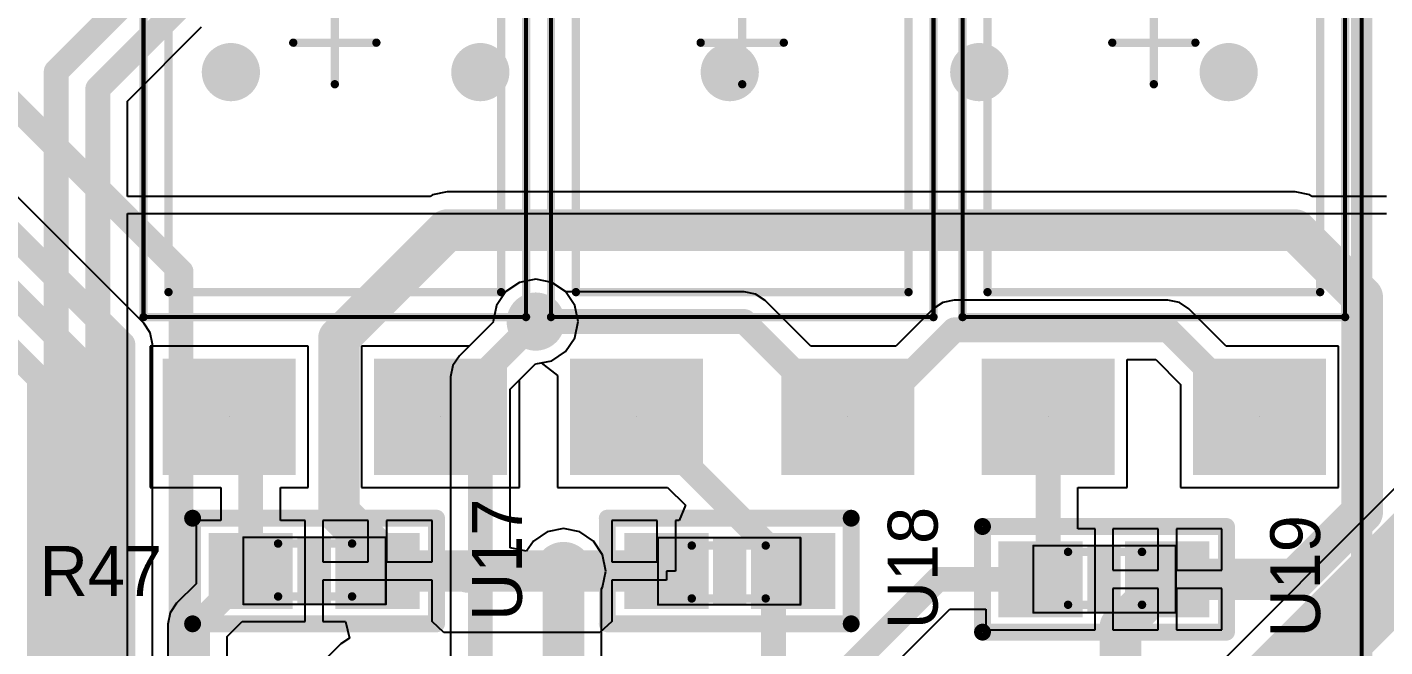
# Model space of a CAD drawing. Header units: millimetres. Extents: x 59 to 152, y 30 to 146.
# Drawn here: x 71.55 to 87.88, y 91.09 to 98.54 of the extents above; entities that cross this region are included whole.
import ezdxf

# ---------------------------------------------------------------- set-up
doc = ezdxf.new("R2010")
doc.units = ezdxf.units.MM
for name, color, linetype in [('BottomLayer', 5, 'Continuous'), ('BottomSolder', 6, 'Continuous'), ('Mechanical1', 6, 'Continuous'), ('Mechanical13', 56, 'Continuous'), ('Mechanical15', 56, 'Continuous'), ('Mechanical16', 56, 'Continuous'), ('Mechanical2', 216, 'Continuous'), ('Mechanical6', 56, 'Continuous'), ('MultiLayer', 9, 'Continuous'), ('PadHoleLayer', 156, 'Continuous'), ('TopLayer', 1, 'Continuous'), ('TopOverlay', 2, 'Continuous'), ('TopPaste', 8, 'Continuous'), ('TopSolder', 216, 'Continuous'), ('ViaHoleLayer', 16, 'Continuous')]:
    doc.layers.add(name, color=color, linetype=linetype)

# ---------------------------------------------------------------- blocks, each defined once
blk = doc.blocks.new('S______RTE24024_241')
at = {"layer": 'Mechanical1', "const_width": 0.05}
blk.add_lwpolyline([(15.2, -6.25), (-15.2, -6.25)], dxfattribs=at)
at = {"layer": 'Mechanical15', "const_width": 0.05}
blk.add_lwpolyline([(15.2, -6.25), (-15.2, -6.25)], dxfattribs=at)
at = {"layer": 'Mechanical2', "const_width": 0.05}
blk.add_lwpolyline([(15.2, -6.25), (-15.2, -6.25)], dxfattribs=at)
at = {"layer": 'TopOverlay', "const_width": 0.254}
blk.add_lwpolyline([(15.2, -6.25), (-15.2, -6.25)], dxfattribs=at)
blk = doc.blocks.new('R0603_298')
at = {"layer": 'Mechanical16'}
for points, const_width in [([(-0.85, -0.4), (-0.85, 0.406)], 0.0254), ([(-0.85, 0.406), (0.864, 0.406)], 0.0254), ([(-0.432, 0.33), (0.457, 0.33)], 0.102), ([(0.864, -0.4), (0.864, 0.406)], 0.0254), ([(-0.432, -0.306), (0.457, -0.306)], 0.102), ([(-0.85, -0.4), (0.864, -0.4)], 0.0254)]:
    blk.add_lwpolyline(points, dxfattribs=dict(at, const_width=const_width))
for points, const_width in [([(-0.856, 0.406, 1), (-0.844, 0.406, 1)], 0.0127), ([(-0.856, 0.406, 1), (-0.844, 0.406, 1)], 0.0127), ([(-0.457, 0.33, 1), (-0.407, 0.33, 1)], 0.0508), ([(0.432, 0.33, 1), (0.483, 0.33, 1)], 0.0508), ([(0.857, 0.406, 1), (0.87, 0.406, 1)], 0.0127), ([(0.857, 0.406, 1), (0.87, 0.406, 1)], 0.0127), ([(-0.457, -0.306, 1), (-0.407, -0.306, 1)], 0.0508), ([(0.432, -0.306, 1), (0.483, -0.306, 1)], 0.0508), ([(-0.856, -0.4, 1), (-0.844, -0.4, 1)], 0.0127), ([(-0.856, -0.4, 1), (-0.844, -0.4, 1)], 0.0127), ([(0.857, -0.4, 1), (0.87, -0.4, 1)], 0.0127), ([(0.857, -0.4, 1), (0.87, -0.4, 1)], 0.0127)]:
    blk.add_lwpolyline(points, format="xyb", close=True, dxfattribs=dict(at, const_width=const_width))
for points in [[(-0.838, -0.4), (-0.432, -0.4), (-0.838, 0.406), (-0.432, 0.406)], [(0.432, -0.4), (0.838, -0.4), (0.432, 0.406), (0.838, 0.406)]]:
    blk.add_solid(points, dxfattribs=at)
at = {"layer": 'Mechanical6'}
blk.add_solid([(-0.2, -0.4), (0.203, -0.4), (-0.2, 0.406), (0.203, 0.406)], dxfattribs=at)
at = {"layer": 'TopLayer'}
for points in [[(-1.219, -0.406), (-0.305, -0.406), (-1.219, 0.406), (-0.305, 0.406)], [(0.305, -0.406), (1.219, -0.406), (0.305, 0.406), (1.219, 0.406)]]:
    blk.add_solid(points, dxfattribs=at)
at = {"layer": 'TopOverlay', "const_width": 0.203}
for points in [[(-1.46, -0.635), (-1.46, 0.635)], [(-1.46, 0.635), (1.473, 0.635)], [(1.473, -0.635), (1.473, 0.635)], [(-1.46, -0.635), (1.473, -0.635)]]:
    blk.add_lwpolyline(points, dxfattribs=at)
at = {"layer": 'TopOverlay', "const_width": 0.102}
for points in [[(-1.511, 0.635, 1), (-1.41, 0.635, 1)], [(-1.511, 0.635, 1), (-1.41, 0.635, 1)], [(1.422, 0.635, 1), (1.524, 0.635, 1)], [(1.422, 0.635, 1), (1.524, 0.635, 1)], [(-1.511, -0.635, 1), (-1.41, -0.635, 1)], [(-1.511, -0.635, 1), (-1.41, -0.635, 1)], [(1.422, -0.635, 1), (1.524, -0.635, 1)], [(1.422, -0.635, 1), (1.524, -0.635, 1)]]:
    blk.add_lwpolyline(points, format="xyb", close=True, dxfattribs=at)
at = {"layer": 'TopPaste'}
for points in [[(-1.219, -0.406), (-0.305, -0.406), (-1.219, 0.406), (-0.305, 0.406)], [(0.305, -0.406), (1.219, -0.406), (0.305, 0.406), (1.219, 0.406)]]:
    blk.add_solid(points, dxfattribs=at)
at = {"layer": 'TopSolder'}
for points in [[(-1.269, -0.456), (-0.255, -0.456), (-1.269, 0.456), (-0.255, 0.456)], [(0.255, -0.456), (1.269, -0.456), (0.255, 0.456), (1.269, 0.456)]]:
    blk.add_solid(points, dxfattribs=at)
blk = doc.blocks.new('R0603_299')
at = {"layer": 'Mechanical16'}
for points, const_width in [([(-0.85, 0.406), (-0.85, -0.4)], 0.0254), ([(0.864, 0.406), (-0.85, 0.406)], 0.0254), ([(0.457, 0.33), (-0.432, 0.33)], 0.102), ([(0.864, 0.406), (0.864, -0.4)], 0.0254), ([(0.457, -0.306), (-0.432, -0.306)], 0.102), ([(0.864, -0.4), (-0.85, -0.4)], 0.0254)]:
    blk.add_lwpolyline(points, dxfattribs=dict(at, const_width=const_width))
for points, const_width in [([(-0.856, 0.406, 1), (-0.844, 0.406, 1)], 0.0127), ([(-0.856, 0.406, 1), (-0.844, 0.406, 1)], 0.0127), ([(-0.457, 0.33, 1), (-0.407, 0.33, 1)], 0.0508), ([(0.432, 0.33, 1), (0.483, 0.33, 1)], 0.0508), ([(0.857, 0.406, 1), (0.87, 0.406, 1)], 0.0127), ([(0.857, 0.406, 1), (0.87, 0.406, 1)], 0.0127), ([(-0.457, -0.306, 1), (-0.407, -0.306, 1)], 0.0508), ([(0.432, -0.306, 1), (0.483, -0.306, 1)], 0.0508), ([(-0.856, -0.4, 1), (-0.844, -0.4, 1)], 0.0127), ([(-0.856, -0.4, 1), (-0.844, -0.4, 1)], 0.0127), ([(0.857, -0.4, 1), (0.87, -0.4, 1)], 0.0127), ([(0.857, -0.4, 1), (0.87, -0.4, 1)], 0.0127)]:
    blk.add_lwpolyline(points, format="xyb", close=True, dxfattribs=dict(at, const_width=const_width))
for points in [[(-0.838, -0.4), (-0.432, -0.4), (-0.838, 0.406), (-0.432, 0.406)], [(0.432, -0.4), (0.838, -0.4), (0.432, 0.406), (0.838, 0.406)]]:
    blk.add_solid(points, dxfattribs=at)
at = {"layer": 'Mechanical6'}
blk.add_solid([(-0.2, -0.4), (0.203, -0.4), (-0.2, 0.406), (0.203, 0.406)], dxfattribs=at)
at = {"layer": 'TopLayer'}
for points in [[(-1.219, -0.406), (-0.305, -0.406), (-1.219, 0.406), (-0.305, 0.406)], [(0.305, -0.406), (1.219, -0.406), (0.305, 0.406), (1.219, 0.406)]]:
    blk.add_solid(points, dxfattribs=at)
at = {"layer": 'TopOverlay', "const_width": 0.203}
for points in [[(-1.46, 0.635), (-1.46, -0.635)], [(1.473, 0.635), (-1.46, 0.635)], [(1.473, 0.635), (1.473, -0.635)], [(1.473, -0.635), (-1.46, -0.635)]]:
    blk.add_lwpolyline(points, dxfattribs=at)
at = {"layer": 'TopOverlay', "const_width": 0.102}
for points in [[(-1.511, 0.635, 1), (-1.41, 0.635, 1)], [(-1.511, 0.635, 1), (-1.41, 0.635, 1)], [(1.422, 0.635, 1), (1.524, 0.635, 1)], [(1.422, 0.635, 1), (1.524, 0.635, 1)], [(-1.511, -0.635, 1), (-1.41, -0.635, 1)], [(-1.511, -0.635, 1), (-1.41, -0.635, 1)], [(1.422, -0.635, 1), (1.524, -0.635, 1)], [(1.422, -0.635, 1), (1.524, -0.635, 1)]]:
    blk.add_lwpolyline(points, format="xyb", close=True, dxfattribs=at)
at = {"layer": 'TopPaste'}
for points in [[(-1.219, -0.406), (-0.305, -0.406), (-1.219, 0.406), (-0.305, 0.406)], [(0.305, -0.406), (1.219, -0.406), (0.305, 0.406), (1.219, 0.406)]]:
    blk.add_solid(points, dxfattribs=at)
at = {"layer": 'TopSolder'}
for points in [[(-1.269, -0.456), (-0.255, -0.456), (-1.269, 0.456), (-0.255, 0.456)], [(0.255, -0.456), (1.269, -0.456), (0.255, 0.456), (1.269, 0.456)]]:
    blk.add_solid(points, dxfattribs=at)
blk = doc.blocks.new('R0603_300')
at = {"layer": 'Mechanical16'}
for points, const_width in [([(-0.85, -0.4), (-0.85, 0.406)], 0.0254), ([(-0.85, 0.406), (0.864, 0.406)], 0.0254), ([(-0.432, 0.33), (0.457, 0.33)], 0.102), ([(0.864, -0.4), (0.864, 0.406)], 0.0254), ([(-0.432, -0.306), (0.457, -0.306)], 0.102), ([(-0.85, -0.4), (0.864, -0.4)], 0.0254)]:
    blk.add_lwpolyline(points, dxfattribs=dict(at, const_width=const_width))
for points, const_width in [([(-0.856, 0.406, 1), (-0.844, 0.406, 1)], 0.0127), ([(-0.856, 0.406, 1), (-0.844, 0.406, 1)], 0.0127), ([(-0.457, 0.33, 1), (-0.407, 0.33, 1)], 0.0508), ([(0.432, 0.33, 1), (0.483, 0.33, 1)], 0.0508), ([(0.857, 0.406, 1), (0.87, 0.406, 1)], 0.0127), ([(0.857, 0.406, 1), (0.87, 0.406, 1)], 0.0127), ([(-0.457, -0.306, 1), (-0.407, -0.306, 1)], 0.0508), ([(0.432, -0.306, 1), (0.483, -0.306, 1)], 0.0508), ([(-0.856, -0.4, 1), (-0.844, -0.4, 1)], 0.0127), ([(-0.856, -0.4, 1), (-0.844, -0.4, 1)], 0.0127), ([(0.857, -0.4, 1), (0.87, -0.4, 1)], 0.0127), ([(0.857, -0.4, 1), (0.87, -0.4, 1)], 0.0127)]:
    blk.add_lwpolyline(points, format="xyb", close=True, dxfattribs=dict(at, const_width=const_width))
for points in [[(-0.838, -0.4), (-0.432, -0.4), (-0.838, 0.406), (-0.432, 0.406)], [(0.432, -0.4), (0.838, -0.4), (0.432, 0.406), (0.838, 0.406)]]:
    blk.add_solid(points, dxfattribs=at)
at = {"layer": 'Mechanical6'}
blk.add_solid([(-0.2, -0.4), (0.203, -0.4), (-0.2, 0.406), (0.203, 0.406)], dxfattribs=at)
at = {"layer": 'TopLayer'}
for points in [[(-1.219, -0.406), (-0.305, -0.406), (-1.219, 0.406), (-0.305, 0.406)], [(0.305, -0.406), (1.219, -0.406), (0.305, 0.406), (1.219, 0.406)]]:
    blk.add_solid(points, dxfattribs=at)
at = {"layer": 'TopOverlay', "const_width": 0.203}
for points in [[(-1.46, -0.635), (-1.46, 0.635)], [(-1.46, 0.635), (1.473, 0.635)], [(1.473, -0.635), (1.473, 0.635)], [(-1.46, -0.635), (1.473, -0.635)]]:
    blk.add_lwpolyline(points, dxfattribs=at)
at = {"layer": 'TopOverlay', "const_width": 0.102}
for points in [[(-1.511, 0.635, 1), (-1.41, 0.635, 1)], [(-1.511, 0.635, 1), (-1.41, 0.635, 1)], [(1.422, 0.635, 1), (1.524, 0.635, 1)], [(1.422, 0.635, 1), (1.524, 0.635, 1)], [(-1.511, -0.635, 1), (-1.41, -0.635, 1)], [(-1.511, -0.635, 1), (-1.41, -0.635, 1)], [(1.422, -0.635, 1), (1.524, -0.635, 1)], [(1.422, -0.635, 1), (1.524, -0.635, 1)]]:
    blk.add_lwpolyline(points, format="xyb", close=True, dxfattribs=at)
at = {"layer": 'TopPaste'}
for points in [[(-1.219, -0.406), (-0.305, -0.406), (-1.219, 0.406), (-0.305, 0.406)], [(0.305, -0.406), (1.219, -0.406), (0.305, 0.406), (1.219, 0.406)]]:
    blk.add_solid(points, dxfattribs=at)
at = {"layer": 'TopSolder'}
for points in [[(-1.269, -0.456), (-0.255, -0.456), (-1.269, 0.456), (-0.255, 0.456)], [(0.255, -0.456), (1.269, -0.456), (0.255, 0.456), (1.269, 0.456)]]:
    blk.add_solid(points, dxfattribs=at)
blk = doc.blocks.new('LTV_816S_318')
at = {"layer": 'Mechanical13', "const_width": 0.1}
for points in [[(-2.3, 3.3), (-2.3, -3.3)], [(2.3, 3.3), (-2.3, 3.3)], [(2.3, 3.3), (2.3, -3.3)], [(2.3, -3.3), (-2.3, -3.3)]]:
    blk.add_lwpolyline(points, dxfattribs=at)
at = {"layer": 'Mechanical13', "const_width": 0.05}
for points in [[(-2.325, 3.3, 1), (-2.275, 3.3, 1)], [(-2.325, 3.3, 1), (-2.275, 3.3, 1)], [(2.275, 3.3, 1), (2.325, 3.3, 1)], [(2.275, 3.3, 1), (2.325, 3.3, 1)], [(-2.325, -3.3, 1), (-2.275, -3.3, 1)], [(-2.325, -3.3, 1), (-2.275, -3.3, 1)], [(2.275, -3.3, 1), (2.325, -3.3, 1)], [(2.275, -3.3, 1), (2.325, -3.3, 1)]]:
    blk.add_lwpolyline(points, format="xyb", close=True, dxfattribs=at)
at = {"layer": 'Mechanical15'}
for points, const_width in [([(2.3, 3.3), (-2.3, 3.3)], 0.05), ([(-2.3, 3.3), (-2.3, -3.3)], 0.05), ([(2.3, 3.3), (2.3, -3.3)], 0.05), ([(0, 0.5), (0, -0.5)], 0.1), ([(0.5, 0), (-0.5, 0)], 0.1), ([(2.3, -3.3), (-2.3, -3.3)], 0.05)]:
    blk.add_lwpolyline(points, dxfattribs=dict(at, const_width=const_width))
for points, const_width in [([(-2.312, 3.3, 1), (-2.288, 3.3, 1)], 0.025), ([(-2.312, 3.3, 1), (-2.288, 3.3, 1)], 0.025), ([(2.288, 3.3, 1), (2.312, 3.3, 1)], 0.025), ([(2.288, 3.3, 1), (2.312, 3.3, 1)], 0.025), ([(-0.025, 0.5, 1), (0.025, 0.5, 1)], 0.05), ([(-0.525, 0, 1), (-0.475, 0, 1)], 0.05), ([(0.475, 0, 1), (0.525, 0, 1)], 0.05), ([(-0.025, -0.5, 1), (0.025, -0.5, 1)], 0.05), ([(-2.312, -3.3, 1), (-2.288, -3.3, 1)], 0.025), ([(-2.312, -3.3, 1), (-2.288, -3.3, 1)], 0.025), ([(2.288, -3.3, 1), (2.312, -3.3, 1)], 0.025), ([(2.288, -3.3, 1), (2.312, -3.3, 1)], 0.025)]:
    blk.add_lwpolyline(points, format="xyb", close=True, dxfattribs=dict(at, const_width=const_width))
at = {"layer": 'PadHoleLayer'}
for points in [[(-1.27, 4.5), (-1.27, 4.5, -1), (-1.27, 4.5), (-1.27, 4.5, -1)], [(1.27, 4.5), (1.27, 4.5, -1), (1.27, 4.5), (1.27, 4.5, -1)], [(-1.27, -4.5), (-1.27, -4.5, -1), (-1.27, -4.5), (-1.27, -4.5, -1)], [(1.27, -4.5), (1.27, -4.5, -1), (1.27, -4.5), (1.27, -4.5, -1)]]:
    blk.add_lwpolyline(points, format="xyb", close=True, dxfattribs=at)
at = {"layer": 'TopLayer'}
for points in [[(-2.02, 3.85), (-0.52, 3.85), (-2.02, 5.15), (-0.52, 5.15)], [(0.52, 3.85), (2.02, 3.85), (0.52, 5.15), (2.02, 5.15)], [(-2.02, -5.15), (-0.52, -5.15), (-2.02, -3.85), (-0.52, -3.85)], [(0.52, -5.15), (2.02, -5.15), (0.52, -3.85), (2.02, -3.85)]]:
    blk.add_solid(points, dxfattribs=at)
at = {"layer": 'TopOverlay', "const_width": 0.1}
for points in [[(2, 3), (-2, 3)], [(-2, 3), (-2, -3)], [(2, 3), (2, -3)], [(2, -3), (-2, -3)]]:
    blk.add_lwpolyline(points, dxfattribs=at)
at = {"layer": 'TopOverlay'}
for points, const_width in [([(-2.025, 3, 1), (-1.975, 3, 1)], 0.05), ([(-2.025, 3, 1), (-1.975, 3, 1)], 0.05), ([(1.975, 3, 1), (2.025, 3, 1)], 0.05), ([(1.975, 3, 1), (2.025, 3, 1)], 0.05), ([(-1.375, -2.5, 1), (-1.625, -2.5, 1)], 0.25), ([(-1.687, -2.5, 1), (-1.563, -2.5, 1)], 0.125), ([(-1.437, -2.5, 1), (-1.312, -2.5, 1)], 0.125), ([(-2.025, -3, 1), (-1.975, -3, 1)], 0.05), ([(-2.025, -3, 1), (-1.975, -3, 1)], 0.05), ([(1.975, -3, 1), (2.025, -3, 1)], 0.05), ([(1.975, -3, 1), (2.025, -3, 1)], 0.05)]:
    blk.add_lwpolyline(points, format="xyb", close=True, dxfattribs=dict(at, const_width=const_width))
at = {"layer": 'TopPaste'}
for points in [[(-2.02, 3.85), (-0.52, 3.85), (-2.02, 5.15), (-0.52, 5.15)], [(0.52, 3.85), (2.02, 3.85), (0.52, 5.15), (2.02, 5.15)], [(-2.02, -5.15), (-0.52, -5.15), (-2.02, -3.85), (-0.52, -3.85)], [(0.52, -5.15), (2.02, -5.15), (0.52, -3.85), (2.02, -3.85)]]:
    blk.add_solid(points, dxfattribs=at)
at = {"layer": 'TopSolder'}
for points in [[(-2.07, 3.8), (-0.47, 3.8), (-2.07, 5.2), (-0.47, 5.2)], [(0.47, 3.8), (2.07, 3.8), (0.47, 5.2), (2.07, 5.2)], [(-2.07, -5.2), (-0.47, -5.2), (-2.07, -3.8), (-0.47, -3.8)], [(0.47, -5.2), (2.07, -5.2), (0.47, -3.8), (2.07, -3.8)]]:
    blk.add_solid(points, dxfattribs=at)
blk = doc.blocks.new('LTV_816S_319')
at = {"layer": 'Mechanical13', "const_width": 0.1}
for points in [[(-2.3, 3.3), (-2.3, -3.3)], [(2.3, 3.3), (-2.3, 3.3)], [(2.3, 3.3), (2.3, -3.3)], [(2.3, -3.3), (-2.3, -3.3)]]:
    blk.add_lwpolyline(points, dxfattribs=at)
at = {"layer": 'Mechanical13', "const_width": 0.05}
for points in [[(-2.325, 3.3, 1), (-2.275, 3.3, 1)], [(-2.325, 3.3, 1), (-2.275, 3.3, 1)], [(2.275, 3.3, 1), (2.325, 3.3, 1)], [(2.275, 3.3, 1), (2.325, 3.3, 1)], [(-2.325, -3.3, 1), (-2.275, -3.3, 1)], [(-2.325, -3.3, 1), (-2.275, -3.3, 1)], [(2.275, -3.3, 1), (2.325, -3.3, 1)], [(2.275, -3.3, 1), (2.325, -3.3, 1)]]:
    blk.add_lwpolyline(points, format="xyb", close=True, dxfattribs=at)
at = {"layer": 'Mechanical15'}
for points, const_width in [([(2.3, 3.3), (-2.3, 3.3)], 0.05), ([(-2.3, 3.3), (-2.3, -3.3)], 0.05), ([(2.3, 3.3), (2.3, -3.3)], 0.05), ([(0, 0.5), (0, -0.5)], 0.1), ([(0.5, 0), (-0.5, 0)], 0.1), ([(2.3, -3.3), (-2.3, -3.3)], 0.05)]:
    blk.add_lwpolyline(points, dxfattribs=dict(at, const_width=const_width))
for points, const_width in [([(-2.312, 3.3, 1), (-2.288, 3.3, 1)], 0.025), ([(-2.312, 3.3, 1), (-2.288, 3.3, 1)], 0.025), ([(2.288, 3.3, 1), (2.312, 3.3, 1)], 0.025), ([(2.288, 3.3, 1), (2.312, 3.3, 1)], 0.025), ([(-0.025, 0.5, 1), (0.025, 0.5, 1)], 0.05), ([(-0.525, 0, 1), (-0.475, 0, 1)], 0.05), ([(0.475, 0, 1), (0.525, 0, 1)], 0.05), ([(-0.025, -0.5, 1), (0.025, -0.5, 1)], 0.05), ([(-2.312, -3.3, 1), (-2.288, -3.3, 1)], 0.025), ([(-2.312, -3.3, 1), (-2.288, -3.3, 1)], 0.025), ([(2.288, -3.3, 1), (2.312, -3.3, 1)], 0.025), ([(2.288, -3.3, 1), (2.312, -3.3, 1)], 0.025)]:
    blk.add_lwpolyline(points, format="xyb", close=True, dxfattribs=dict(at, const_width=const_width))
at = {"layer": 'PadHoleLayer'}
for points in [[(-1.27, 4.5), (-1.27, 4.5, -1), (-1.27, 4.5), (-1.27, 4.5, -1)], [(1.27, 4.5), (1.27, 4.5, -1), (1.27, 4.5), (1.27, 4.5, -1)], [(-1.27, -4.5), (-1.27, -4.5, -1), (-1.27, -4.5), (-1.27, -4.5, -1)], [(1.27, -4.5), (1.27, -4.5, -1), (1.27, -4.5), (1.27, -4.5, -1)]]:
    blk.add_lwpolyline(points, format="xyb", close=True, dxfattribs=at)
at = {"layer": 'TopLayer'}
for points in [[(-2.02, 3.85), (-0.52, 3.85), (-2.02, 5.15), (-0.52, 5.15)], [(0.52, 3.85), (2.02, 3.85), (0.52, 5.15), (2.02, 5.15)], [(-2.02, -5.15), (-0.52, -5.15), (-2.02, -3.85), (-0.52, -3.85)], [(0.52, -5.15), (2.02, -5.15), (0.52, -3.85), (2.02, -3.85)]]:
    blk.add_solid(points, dxfattribs=at)
at = {"layer": 'TopOverlay', "const_width": 0.1}
for points in [[(2, 3), (-2, 3)], [(-2, 3), (-2, -3)], [(2, 3), (2, -3)], [(2, -3), (-2, -3)]]:
    blk.add_lwpolyline(points, dxfattribs=at)
at = {"layer": 'TopOverlay'}
for points, const_width in [([(-2.025, 3, 1), (-1.975, 3, 1)], 0.05), ([(-2.025, 3, 1), (-1.975, 3, 1)], 0.05), ([(1.975, 3, 1), (2.025, 3, 1)], 0.05), ([(1.975, 3, 1), (2.025, 3, 1)], 0.05), ([(-1.375, -2.5, 1), (-1.625, -2.5, 1)], 0.25), ([(-1.687, -2.5, 1), (-1.563, -2.5, 1)], 0.125), ([(-1.437, -2.5, 1), (-1.312, -2.5, 1)], 0.125), ([(-2.025, -3, 1), (-1.975, -3, 1)], 0.05), ([(-2.025, -3, 1), (-1.975, -3, 1)], 0.05), ([(1.975, -3, 1), (2.025, -3, 1)], 0.05), ([(1.975, -3, 1), (2.025, -3, 1)], 0.05)]:
    blk.add_lwpolyline(points, format="xyb", close=True, dxfattribs=dict(at, const_width=const_width))
at = {"layer": 'TopPaste'}
for points in [[(-2.02, 3.85), (-0.52, 3.85), (-2.02, 5.15), (-0.52, 5.15)], [(0.52, 3.85), (2.02, 3.85), (0.52, 5.15), (2.02, 5.15)], [(-2.02, -5.15), (-0.52, -5.15), (-2.02, -3.85), (-0.52, -3.85)], [(0.52, -5.15), (2.02, -5.15), (0.52, -3.85), (2.02, -3.85)]]:
    blk.add_solid(points, dxfattribs=at)
at = {"layer": 'TopSolder'}
for points in [[(-2.07, 3.8), (-0.47, 3.8), (-2.07, 5.2), (-0.47, 5.2)], [(0.47, 3.8), (2.07, 3.8), (0.47, 5.2), (2.07, 5.2)], [(-2.07, -5.2), (-0.47, -5.2), (-2.07, -3.8), (-0.47, -3.8)], [(0.47, -5.2), (2.07, -5.2), (0.47, -3.8), (2.07, -3.8)]]:
    blk.add_solid(points, dxfattribs=at)
blk = doc.blocks.new('LTV_816S_320')
at = {"layer": 'Mechanical13', "const_width": 0.1}
for points in [[(-2.3, 3.3), (-2.3, -3.3)], [(2.3, 3.3), (-2.3, 3.3)], [(2.3, 3.3), (2.3, -3.3)], [(2.3, -3.3), (-2.3, -3.3)]]:
    blk.add_lwpolyline(points, dxfattribs=at)
at = {"layer": 'Mechanical13', "const_width": 0.05}
for points in [[(-2.325, 3.3, 1), (-2.275, 3.3, 1)], [(-2.325, 3.3, 1), (-2.275, 3.3, 1)], [(2.275, 3.3, 1), (2.325, 3.3, 1)], [(2.275, 3.3, 1), (2.325, 3.3, 1)], [(-2.325, -3.3, 1), (-2.275, -3.3, 1)], [(-2.325, -3.3, 1), (-2.275, -3.3, 1)], [(2.275, -3.3, 1), (2.325, -3.3, 1)], [(2.275, -3.3, 1), (2.325, -3.3, 1)]]:
    blk.add_lwpolyline(points, format="xyb", close=True, dxfattribs=at)
at = {"layer": 'Mechanical15'}
for points, const_width in [([(2.3, 3.3), (-2.3, 3.3)], 0.05), ([(-2.3, 3.3), (-2.3, -3.3)], 0.05), ([(2.3, 3.3), (2.3, -3.3)], 0.05), ([(0, 0.5), (0, -0.5)], 0.1), ([(0.5, 0), (-0.5, 0)], 0.1), ([(2.3, -3.3), (-2.3, -3.3)], 0.05)]:
    blk.add_lwpolyline(points, dxfattribs=dict(at, const_width=const_width))
for points, const_width in [([(-2.312, 3.3, 1), (-2.288, 3.3, 1)], 0.025), ([(-2.312, 3.3, 1), (-2.288, 3.3, 1)], 0.025), ([(2.288, 3.3, 1), (2.312, 3.3, 1)], 0.025), ([(2.288, 3.3, 1), (2.312, 3.3, 1)], 0.025), ([(-0.025, 0.5, 1), (0.025, 0.5, 1)], 0.05), ([(-0.525, 0, 1), (-0.475, 0, 1)], 0.05), ([(0.475, 0, 1), (0.525, 0, 1)], 0.05), ([(-0.025, -0.5, 1), (0.025, -0.5, 1)], 0.05), ([(-2.312, -3.3, 1), (-2.288, -3.3, 1)], 0.025), ([(-2.312, -3.3, 1), (-2.288, -3.3, 1)], 0.025), ([(2.288, -3.3, 1), (2.312, -3.3, 1)], 0.025), ([(2.288, -3.3, 1), (2.312, -3.3, 1)], 0.025)]:
    blk.add_lwpolyline(points, format="xyb", close=True, dxfattribs=dict(at, const_width=const_width))
at = {"layer": 'PadHoleLayer'}
for points in [[(-1.27, 4.5), (-1.27, 4.5, -1), (-1.27, 4.5), (-1.27, 4.5, -1)], [(1.27, 4.5), (1.27, 4.5, -1), (1.27, 4.5), (1.27, 4.5, -1)], [(-1.27, -4.5), (-1.27, -4.5, -1), (-1.27, -4.5), (-1.27, -4.5, -1)], [(1.27, -4.5), (1.27, -4.5, -1), (1.27, -4.5), (1.27, -4.5, -1)]]:
    blk.add_lwpolyline(points, format="xyb", close=True, dxfattribs=at)
at = {"layer": 'TopLayer'}
for points in [[(-2.02, 3.85), (-0.52, 3.85), (-2.02, 5.15), (-0.52, 5.15)], [(0.52, 3.85), (2.02, 3.85), (0.52, 5.15), (2.02, 5.15)], [(-2.02, -5.15), (-0.52, -5.15), (-2.02, -3.85), (-0.52, -3.85)], [(0.52, -5.15), (2.02, -5.15), (0.52, -3.85), (2.02, -3.85)]]:
    blk.add_solid(points, dxfattribs=at)
at = {"layer": 'TopOverlay', "const_width": 0.1}
for points in [[(2, 3), (-2, 3)], [(-2, 3), (-2, -3)], [(2, 3), (2, -3)], [(2, -3), (-2, -3)]]:
    blk.add_lwpolyline(points, dxfattribs=at)
at = {"layer": 'TopOverlay'}
for points, const_width in [([(-2.025, 3, 1), (-1.975, 3, 1)], 0.05), ([(-2.025, 3, 1), (-1.975, 3, 1)], 0.05), ([(1.975, 3, 1), (2.025, 3, 1)], 0.05), ([(1.975, 3, 1), (2.025, 3, 1)], 0.05), ([(-1.375, -2.5, 1), (-1.625, -2.5, 1)], 0.25), ([(-1.687, -2.5, 1), (-1.563, -2.5, 1)], 0.125), ([(-1.437, -2.5, 1), (-1.312, -2.5, 1)], 0.125), ([(-2.025, -3, 1), (-1.975, -3, 1)], 0.05), ([(-2.025, -3, 1), (-1.975, -3, 1)], 0.05), ([(1.975, -3, 1), (2.025, -3, 1)], 0.05), ([(1.975, -3, 1), (2.025, -3, 1)], 0.05)]:
    blk.add_lwpolyline(points, format="xyb", close=True, dxfattribs=dict(at, const_width=const_width))
at = {"layer": 'TopPaste'}
for points in [[(-2.02, 3.85), (-0.52, 3.85), (-2.02, 5.15), (-0.52, 5.15)], [(0.52, 3.85), (2.02, 3.85), (0.52, 5.15), (2.02, 5.15)], [(-2.02, -5.15), (-0.52, -5.15), (-2.02, -3.85), (-0.52, -3.85)], [(0.52, -5.15), (2.02, -5.15), (0.52, -3.85), (2.02, -3.85)]]:
    blk.add_solid(points, dxfattribs=at)
at = {"layer": 'TopSolder'}
for points in [[(-2.07, 3.8), (-0.47, 3.8), (-2.07, 5.2), (-0.47, 5.2)], [(0.47, 3.8), (2.07, 3.8), (0.47, 5.2), (2.07, 5.2)], [(-2.07, -5.2), (-0.47, -5.2), (-2.07, -3.8), (-0.47, -3.8)], [(0.47, -5.2), (2.07, -5.2), (0.47, -3.8), (2.07, -3.8)]]:
    blk.add_solid(points, dxfattribs=at)

msp = doc.modelspace()

# ---------------------------------------------------------------- linework, layer by layer
at = {"layer": 'BottomLayer'}
for p, q in [((72.952, 94.981), (67.557, 100.376)), ((77.306, 95.36), (77.195, 95.195)), ((77.471, 95.471), (77.306, 95.36)), ((77.666, 95.51), (77.471, 95.471)), ((77.861, 95.471), (77.666, 95.51)), ((78.026, 95.36), (77.861, 95.471)), ((78.137, 95.195), (78.026, 95.36)), ((77.195, 95.195), (77.156, 95)), ((78.176, 95), (78.137, 95.195)), ((73.03, 94.865), (72.952, 94.981)), ((77.157, 94.996), (76.748, 94.586)), ((77.156, 95), (77.157, 94.996)), ((78.137, 94.805), (78.176, 95)), ((73.057, 94.728), (73.03, 94.865)), ((73.057, 79.369), (73.057, 94.728)), ((78.026, 94.64), (78.137, 94.805)), ((76.748, 94.586), (76.67, 94.471)), ((77.861, 94.529), (78.026, 94.64)), ((76.67, 94.471), (76.643, 94.334)), ((77.357, 94.186), (77.662, 94.491)), ((77.662, 94.491), (77.666, 94.49)), ((77.666, 94.49), (77.861, 94.529)), ((76.643, 94.334), (76.643, 89.8)), ((77.357, 92.277), (77.357, 94.186)), ((88.001, 92.999), (82.301, 87.299)), ((77.805, 92.471), (77.64, 92.36)), ((78, 92.51), (77.805, 92.471)), ((78.195, 92.471), (78, 92.51)), ((78.36, 92.36), (78.195, 92.471)), ((77.557, 92.237), (77.357, 92.277)), ((77.64, 92.36), (77.557, 92.237)), ((78.471, 92.195), (78.36, 92.36)), ((78.51, 92), (78.471, 92.195)), ((78.471, 91.805), (78.51, 92)), ((78.459, 91.787), (78.471, 91.805)), ((78.459, 90.69), (78.459, 91.787))]:
    msp.add_line(p, q, dxfattribs=at)
for points, const_width in [([(67.8, 101.2), (73.4, 95.6)], 0.3), ([(67.2, 100.228), (72.7, 94.728)], 0.3), ([(66.7, 100.021), (72.2, 94.521)], 0.3), ([(66.2, 99.814), (71.7, 94.314)], 0.3), ([(73.4, 86.6), (73.4, 95.6)], 0.3), ([(77, 94.334), (77.666, 95)], 0.3), ([(72.7, 79.221), (72.7, 94.728)], 0.3), ([(72.2, 79.014), (72.2, 94.521)], 0.3), ([(71.7, 78.807), (71.7, 94.314)], 0.3), ([(77, 89.8), (77, 94.334)], 0.3), ([(82.8, 86.8), (88.5, 92.5)], 1), ([(78, 90.5), (78, 92)], 0.5)]:
    msp.add_lwpolyline(points, dxfattribs=dict(at, const_width=const_width))
for points, const_width in [([(73.85, 98, 1), (74.15, 98, 1)], 0.3), ([(76.85, 98, 1), (77.15, 98, 1)], 0.3), ([(79.85, 98, 1), (80.15, 98, 1)], 0.3), ([(82.85, 98, 1), (83.15, 98, 1)], 0.3), ([(85.85, 98, 1), (86.15, 98, 1)], 0.3), ([(73.325, 95.6, 1), (73.475, 95.6, 1)], 0.15), ([(73.325, 95.6, 1), (73.475, 95.6, 1)], 0.15), ([(77.516, 95, 1), (77.816, 95, 1)], 0.3), ([(77.591, 95, 1), (77.741, 95, 1)], 0.15), ([(72.625, 94.728, 1), (72.775, 94.728, 1)], 0.15), ([(72.625, 94.728, 1), (72.775, 94.728, 1)], 0.15), ([(72.125, 94.521, 1), (72.275, 94.521, 1)], 0.15), ([(72.125, 94.521, 1), (72.275, 94.521, 1)], 0.15), ([(71.625, 94.314, 1), (71.775, 94.314, 1)], 0.15), ([(71.625, 94.314, 1), (71.775, 94.314, 1)], 0.15), ([(76.925, 94.334, 1), (77.075, 94.334, 1)], 0.15), ([(76.925, 94.334, 1), (77.075, 94.334, 1)], 0.15), ([(77.85, 92, 1), (78.15, 92, 1)], 0.3), ([(77.875, 92, 1), (78.125, 92, 1)], 0.25)]:
    msp.add_lwpolyline(points, format="xyb", close=True, dxfattribs=dict(at, const_width=const_width))
at = {"layer": 'BottomSolder', "const_width": 0.35}
for points in [[(73.825, 98, 1), (74.175, 98, 1)], [(76.825, 98, 1), (77.175, 98, 1)], [(79.825, 98, 1), (80.175, 98, 1)], [(82.825, 98, 1), (83.175, 98, 1)], [(85.825, 98, 1), (86.175, 98, 1)], [(77.491, 95, 1), (77.841, 95, 1)], [(77.825, 92, 1), (78.175, 92, 1)]]:
    msp.add_lwpolyline(points, format="xyb", close=True, dxfattribs=at)
at = {"layer": 'MultiLayer', "const_width": 0.3}
for points in [[(73.85, 98, 1), (74.15, 98, 1)], [(76.85, 98, 1), (77.15, 98, 1)], [(79.85, 98, 1), (80.15, 98, 1)], [(82.85, 98, 1), (83.15, 98, 1)], [(85.85, 98, 1), (86.15, 98, 1)], [(77.516, 95, 1), (77.816, 95, 1)], [(77.85, 92, 1), (78.15, 92, 1)]]:
    msp.add_lwpolyline(points, format="xyb", close=True, dxfattribs=at)
at = {"layer": 'TopLayer'}
for p, q in [((72.757, 97.652), (73.648, 98.543)), ((72.757, 96.504), (72.757, 97.652)), ((76.395, 96.504), (72.757, 96.504)), ((76.424, 96.524), (76.395, 96.504)), ((76.6, 96.559), (76.424, 96.524)), ((86.8, 96.559), (76.6, 96.559)), ((86.976, 96.524), (86.8, 96.559)), ((87.005, 96.504), (86.976, 96.524)), ((87.9, 96.504), (87.005, 96.504)), ((72.757, 80.944), (72.757, 96.3)), ((72.757, 96.3), (87.9, 96.3)), ((77.306, 95.36), (77.195, 95.195)), ((77.471, 95.471), (77.306, 95.36)), ((77.666, 95.51), (77.471, 95.471)), ((77.861, 95.471), (77.666, 95.51)), ((78.026, 95.36), (77.861, 95.471)), ((78.029, 95.357), (78.026, 95.36)), ((80.174, 95.357), (78.029, 95.357)), ((80.311, 95.33), (80.174, 95.357)), ((77.195, 95.195), (77.156, 95)), ((80.426, 95.252), (80.311, 95.33)), ((80.975, 94.704), (80.426, 95.252)), ((82.563, 95.23), (82.448, 95.152)), ((82.7, 95.257), (82.563, 95.23)), ((85.27, 95.257), (82.7, 95.257)), ((85.407, 95.23), (85.27, 95.257)), ((85.522, 95.152), (85.407, 95.23)), ((82.448, 95.152), (81.999, 94.704)), ((85.971, 94.704), (85.522, 95.152)), ((77.157, 94.996), (76.865, 94.704)), ((77.156, 95), (77.157, 94.996)), ((74.93, 94.704), (73.03, 94.704)), ((73.03, 94.704), (73.03, 93.004)), ((74.93, 93.004), (74.93, 94.704)), ((76.865, 94.704), (75.57, 94.704)), ((75.57, 94.704), (75.57, 93.004)), ((81.999, 94.704), (80.975, 94.704)), ((87.32, 94.704), (85.971, 94.704)), ((87.32, 93.004), (87.32, 94.704)), ((84.78, 93.004), (84.78, 94.543)), ((84.78, 94.543), (85.122, 94.543)), ((85.122, 94.543), (85.42, 94.245)), ((77.47, 94.299), (77.662, 94.491)), ((77.662, 94.491), (77.666, 94.49)), ((77.666, 94.49), (77.73, 94.503)), ((77.73, 94.503), (77.93, 94.353)), ((77.47, 93.004), (77.47, 94.299)), ((77.93, 94.353), (77.93, 93.004)), ((85.42, 94.245), (85.42, 93.004)), ((73.03, 93.004), (73.881, 93.004)), ((73.881, 93.004), (73.881, 92.606)), ((74.595, 92.606), (74.595, 93.004)), ((74.595, 93.004), (74.93, 93.004)), ((75.57, 93.004), (77.47, 93.004)), ((77.93, 93.004), (79.253, 93.004)), ((79.253, 93.004), (79.466, 92.791)), ((84.187, 92.506), (84.187, 93.004)), ((84.187, 93.004), (84.78, 93.004)), ((85.42, 93.004), (87.32, 93.004)), ((79.466, 92.791), (79.39, 92.606)), ((73.881, 92.606), (73.581, 92.606)), ((73.581, 92.606), (73.581, 91.847)), ((74.895, 92.606), (74.595, 92.606)), ((74.895, 91.394), (74.895, 92.606)), ((75.652, 92.606), (75.105, 92.606)), ((75.105, 92.606), (75.105, 92.11)), ((75.652, 92.11), (75.652, 92.606)), ((76.419, 92.606), (75.872, 92.606)), ((75.872, 92.606), (75.872, 92.11)), ((76.419, 92.11), (76.419, 92.606)), ((79.128, 92.606), (78.581, 92.606)), ((78.581, 92.606), (78.581, 92.11)), ((79.128, 92.11), (79.128, 92.606)), ((79.39, 92.606), (79.348, 92.606)), ((79.348, 92.606), (79.348, 92)), ((84.395, 92.506), (84.187, 92.506)), ((84.395, 91.294), (84.395, 92.506)), ((85.152, 92.506), (84.605, 92.506)), ((84.605, 92.506), (84.605, 92.01)), ((85.152, 92.01), (85.152, 92.506)), ((85.919, 92.506), (85.372, 92.506)), ((85.372, 92.506), (85.372, 92.01)), ((85.919, 92.01), (85.919, 92.506)), ((75.105, 92.11), (75.652, 92.11)), ((75.872, 92.11), (76.419, 92.11)), ((78.581, 92.11), (79.128, 92.11)), ((79.348, 92), (79.238, 92)), ((79.238, 92), (79.238, 91.89)), ((84.605, 92.01), (85.152, 92.01)), ((85.372, 92.01), (85.919, 92.01)), ((73.581, 91.847), (73.348, 91.614)), ((76.419, 91.89), (75.105, 91.89)), ((75.105, 91.89), (75.105, 91.394)), ((76.419, 91.459), (76.419, 91.89)), ((79.238, 91.89), (78.581, 91.89)), ((78.581, 91.89), (78.581, 91.394)), ((85.152, 91.79), (84.605, 91.79)), ((84.605, 91.79), (84.605, 91.294)), ((85.152, 91.294), (85.152, 91.79)), ((85.919, 91.79), (85.372, 91.79)), ((85.372, 91.79), (85.372, 91.294)), ((85.919, 91.294), (85.919, 91.79)), ((73.348, 91.614), (73.27, 91.499)), ((73.27, 91.499), (73.243, 91.362)), ((76.419, 91.394), (76.419, 91.459)), ((81.532, 90.427), (82.648, 91.543)), ((82.648, 91.543), (83.081, 91.543)), ((83.081, 91.543), (83.081, 91.294)), ((73.243, 91.362), (73.243, 83.3)), ((73.957, 91.214), (74.136, 91.394)), ((74.136, 91.394), (74.895, 91.394)), ((75.105, 91.394), (75.379, 91.394)), ((75.379, 91.394), (75.428, 91.194)), ((76.563, 91.259), (76.419, 91.394)), ((78.581, 91.394), (78.437, 91.259)), ((83.081, 91.294), (84.395, 91.294)), ((84.605, 91.294), (85.152, 91.294)), ((85.372, 91.294), (85.919, 91.294)), ((73.957, 83.448), (73.957, 91.214)), ((75.324, 91.124), (74.777, 90.577)), ((75.428, 91.194), (75.324, 91.124)), ((78.437, 91.259), (76.563, 91.259))]:
    msp.add_line(p, q, dxfattribs=at)
for points, const_width in [([(71.9, 98.007), (73.293, 99.4)], 0.3), ([(72.4, 97.8), (73.5, 98.9)], 0.3), ([(71.9, 68), (71.9, 98.007)], 0.3), ([(72.4, 67.793), (72.4, 97.8)], 0.3), ([(75.3, 94.8), (76.6, 96.1)], 0.5), ([(76.6, 96.1), (86.8, 96.1)], 0.5), ([(86.8, 96.1), (87.606, 95.294)], 0.5), ([(87.606, 92.706), (87.606, 95.294)], 0.5), ([(75.3, 92.7), (75.3, 94.8)], 0.5), ([(76.52, 93.854), (77.666, 95)], 0.3), ([(77.666, 95), (80.174, 95)], 0.3), ([(80.174, 95), (81.42, 93.754)], 0.3), ([(81.554, 93.754), (82.7, 94.9)], 0.3), ([(82.7, 94.9), (85.27, 94.9)], 0.3), ([(85.27, 94.9), (86.37, 93.8)], 0.3), ([(73.98, 93.854), (74.238, 93.596)], 0.3), ([(78.88, 93.754), (79.008, 93.754)], 0.3), ([(79.008, 93.754), (80.762, 92)], 0.3), ([(81.42, 93.754), (81.554, 93.754)], 0.3), ([(83.83, 91.9), (83.83, 93.8)], 0.3), ([(74.238, 92), (74.238, 93.596)], 0.3), ([(75.3, 92.7), (75.762, 92.238)], 0.5), ([(86.8, 91.9), (87.606, 92.706)], 0.5), ([(75.762, 92), (75.762, 92.238)], 0.5), ([(73.6, 91.362), (74.238, 92)], 0.3), ([(76.162, 92), (76.162, 92)], 0.5), ([(76.162, 92), (76.85, 92)], 0.5), ([(76.85, 91.989), (76.861, 92)], 0.5), ([(76.85, 91.989), (76.85, 92)], 0.5), ([(76.861, 92), (78, 92)], 0.5), ([(78, 92), (79.238, 92)], 0.5), ([(80.525, 91.763), (80.762, 92)], 0.3), ([(84.7, 91.338), (85.262, 91.9)], 0.5), ([(85.262, 91.9), (86.8, 91.9)], 0.5), ([(81.175, 90.575), (82.5, 91.9)], 0.3), ([(82.5, 91.9), (83.83, 91.9)], 0.3), ([(80.525, 88.5), (80.525, 91.763)], 0.3), ([(73.6, 83.3), (73.6, 91.362)], 0.3), ([(84.7, 90.838), (84.7, 91.338)], 0.5)]:
    msp.add_lwpolyline(points, dxfattribs=dict(at, const_width=const_width))
for points, const_width in [([(73.85, 98, 1), (74.15, 98, 1)], 0.3), ([(76.85, 98, 1), (77.15, 98, 1)], 0.3), ([(79.85, 98, 1), (80.15, 98, 1)], 0.3), ([(82.85, 98, 1), (83.15, 98, 1)], 0.3), ([(85.85, 98, 1), (86.15, 98, 1)], 0.3), ([(71.825, 98.007, 1), (71.975, 98.007, 1)], 0.15), ([(71.825, 98.007, 1), (71.975, 98.007, 1)], 0.15), ([(72.325, 97.8, 1), (72.475, 97.8, 1)], 0.15), ([(72.325, 97.8, 1), (72.475, 97.8, 1)], 0.15), ([(76.475, 96.1, 1), (76.725, 96.1, 1)], 0.25), ([(76.475, 96.1, 1), (76.725, 96.1, 1)], 0.25), ([(86.675, 96.1, 1), (86.925, 96.1, 1)], 0.25), ([(86.675, 96.1, 1), (86.925, 96.1, 1)], 0.25), ([(87.481, 95.294, 1), (87.731, 95.294, 1)], 0.25), ([(87.481, 95.294, 1), (87.731, 95.294, 1)], 0.25), ([(77.516, 95, 1), (77.816, 95, 1)], 0.3), ([(75.175, 94.8, 1), (75.425, 94.8, 1)], 0.25), ([(75.175, 94.8, 1), (75.425, 94.8, 1)], 0.25), ([(77.591, 95, 1), (77.741, 95, 1)], 0.15), ([(77.591, 95, 1), (77.741, 95, 1)], 0.15), ([(80.099, 95, 1), (80.249, 95, 1)], 0.15), ([(80.099, 95, 1), (80.249, 95, 1)], 0.15), ([(82.625, 94.9, 1), (82.775, 94.9, 1)], 0.15), ([(82.625, 94.9, 1), (82.775, 94.9, 1)], 0.15), ([(85.195, 94.9, 1), (85.345, 94.9, 1)], 0.15), ([(85.195, 94.9, 1), (85.345, 94.9, 1)], 0.15), ([(73.905, 93.854, 1), (74.055, 93.854, 1)], 0.15), ([(76.445, 93.854, 1), (76.595, 93.854, 1)], 0.15), ([(78.805, 93.754, 1), (78.955, 93.754, 1)], 0.15), ([(78.933, 93.754, 1), (79.083, 93.754, 1)], 0.15), ([(78.933, 93.754, 1), (79.083, 93.754, 1)], 0.15), ([(81.345, 93.754, 1), (81.495, 93.754, 1)], 0.15), ([(81.345, 93.754, 1), (81.495, 93.754, 1)], 0.15), ([(81.479, 93.754, 1), (81.629, 93.754, 1)], 0.15), ([(81.479, 93.754, 1), (81.629, 93.754, 1)], 0.15), ([(83.755, 93.8, 1), (83.905, 93.8, 1)], 0.15), ([(86.295, 93.8, 1), (86.445, 93.8, 1)], 0.15), ([(74.163, 93.596, 1), (74.313, 93.596, 1)], 0.15), ([(74.163, 93.596, 1), (74.313, 93.596, 1)], 0.15), ([(75.175, 92.7, 1), (75.425, 92.7, 1)], 0.25), ([(75.175, 92.7, 1), (75.425, 92.7, 1)], 0.25), ([(87.481, 92.706, 1), (87.731, 92.706, 1)], 0.25), ([(87.481, 92.706, 1), (87.731, 92.706, 1)], 0.25), ([(75.637, 92.238, 1), (75.887, 92.238, 1)], 0.25), ([(75.637, 92.238, 1), (75.887, 92.238, 1)], 0.25), ([(77.85, 92, 1), (78.15, 92, 1)], 0.3), ([(74.163, 92, 1), (74.313, 92, 1)], 0.15), ([(74.163, 92, 1), (74.313, 92, 1)], 0.15), ([(75.637, 92, 1), (75.887, 92, 1)], 0.25), ([(76.037, 92, 1), (76.287, 92, 1)], 0.25), ([(76.037, 92, 1), (76.287, 92, 1)], 0.25), ([(76.037, 92, 1), (76.287, 92, 1)], 0.25), ([(76.725, 92, 1), (76.975, 92, 1)], 0.25), ([(76.725, 92, 1), (76.975, 92, 1)], 0.25), ([(76.725, 91.989, 1), (76.975, 91.989, 1)], 0.25), ([(76.725, 91.989, 1), (76.975, 91.989, 1)], 0.25), ([(76.736, 92, 1), (76.986, 92, 1)], 0.25), ([(76.736, 92, 1), (76.986, 92, 1)], 0.25), ([(77.875, 92, 1), (78.125, 92, 1)], 0.25), ([(77.875, 92, 1), (78.125, 92, 1)], 0.25), ([(79.113, 92, 1), (79.363, 92, 1)], 0.25), ([(80.687, 92, 1), (80.837, 92, 1)], 0.15), ([(80.687, 92, 1), (80.837, 92, 1)], 0.15), ([(85.137, 91.9, 1), (85.387, 91.9, 1)], 0.25), ([(85.137, 91.9, 1), (85.387, 91.9, 1)], 0.25), ([(86.675, 91.9, 1), (86.925, 91.9, 1)], 0.25), ([(86.675, 91.9, 1), (86.925, 91.9, 1)], 0.25), ([(82.425, 91.9, 1), (82.575, 91.9, 1)], 0.15), ([(82.425, 91.9, 1), (82.575, 91.9, 1)], 0.15), ([(83.755, 91.9, 1), (83.905, 91.9, 1)], 0.15), ([(83.755, 91.9, 1), (83.905, 91.9, 1)], 0.15), ([(80.45, 91.763, 1), (80.6, 91.763, 1)], 0.15), ([(80.45, 91.763, 1), (80.6, 91.763, 1)], 0.15), ([(73.525, 91.362, 1), (73.675, 91.362, 1)], 0.15), ([(73.525, 91.362, 1), (73.675, 91.362, 1)], 0.15), ([(84.575, 91.338, 1), (84.825, 91.338, 1)], 0.25), ([(84.575, 91.338, 1), (84.825, 91.338, 1)], 0.25)]:
    msp.add_lwpolyline(points, format="xyb", close=True, dxfattribs=dict(at, const_width=const_width))
at = {"layer": 'TopSolder', "const_width": 0.35}
for points in [[(73.825, 98, 1), (74.175, 98, 1)], [(76.825, 98, 1), (77.175, 98, 1)], [(79.825, 98, 1), (80.175, 98, 1)], [(82.825, 98, 1), (83.175, 98, 1)], [(85.825, 98, 1), (86.175, 98, 1)], [(77.491, 95, 1), (77.841, 95, 1)], [(77.825, 92, 1), (78.175, 92, 1)]]:
    msp.add_lwpolyline(points, format="xyb", close=True, dxfattribs=at)
at = {"layer": 'ViaHoleLayer', "const_width": 0.15}
for points in [[(73.925, 98, 1), (74.075, 98, 1)], [(76.925, 98, 1), (77.075, 98, 1)], [(79.925, 98, 1), (80.075, 98, 1)], [(82.925, 98, 1), (83.075, 98, 1)], [(85.925, 98, 1), (86.075, 98, 1)], [(77.591, 95, 1), (77.741, 95, 1)], [(77.925, 92, 1), (78.075, 92, 1)]]:
    msp.add_lwpolyline(points, format="xyb", close=True, dxfattribs=at)

# ---------------------------------------------------------------- block references
for name, p, rotation in [('S______RTE24024_241', (93.85, 97.32), 270), ('LTV_816S_318', (75.25, 98.354), 180), ('LTV_816S_319', (80.15, 98.354), 180), ('LTV_816S_320', (85.1, 98.354), 180), ('R0603_298', (75, 92), 360), ('R0603_299', (80, 92), 180), ('R0603_300', (84.5, 91.9), 360)]:
    msp.add_blockref(name, p, dxfattribs=dict(rotation=rotation))

# ---------------------------------------------------------------- texts
at = {"layer": 'TopOverlay'}
for s, p in [('U17', (77.5, 91.4)), ('U18', (82.5, 91.3)), ('U19', (87.1, 91.2))]:
    msp.add_text(s, height=0.6, rotation=90, dxfattribs=at).set_placement(p)
msp.add_text('R47', height=0.6, dxfattribs=at).set_placement((71.7, 91.7))

doc.saveas('drawing.dxf')
